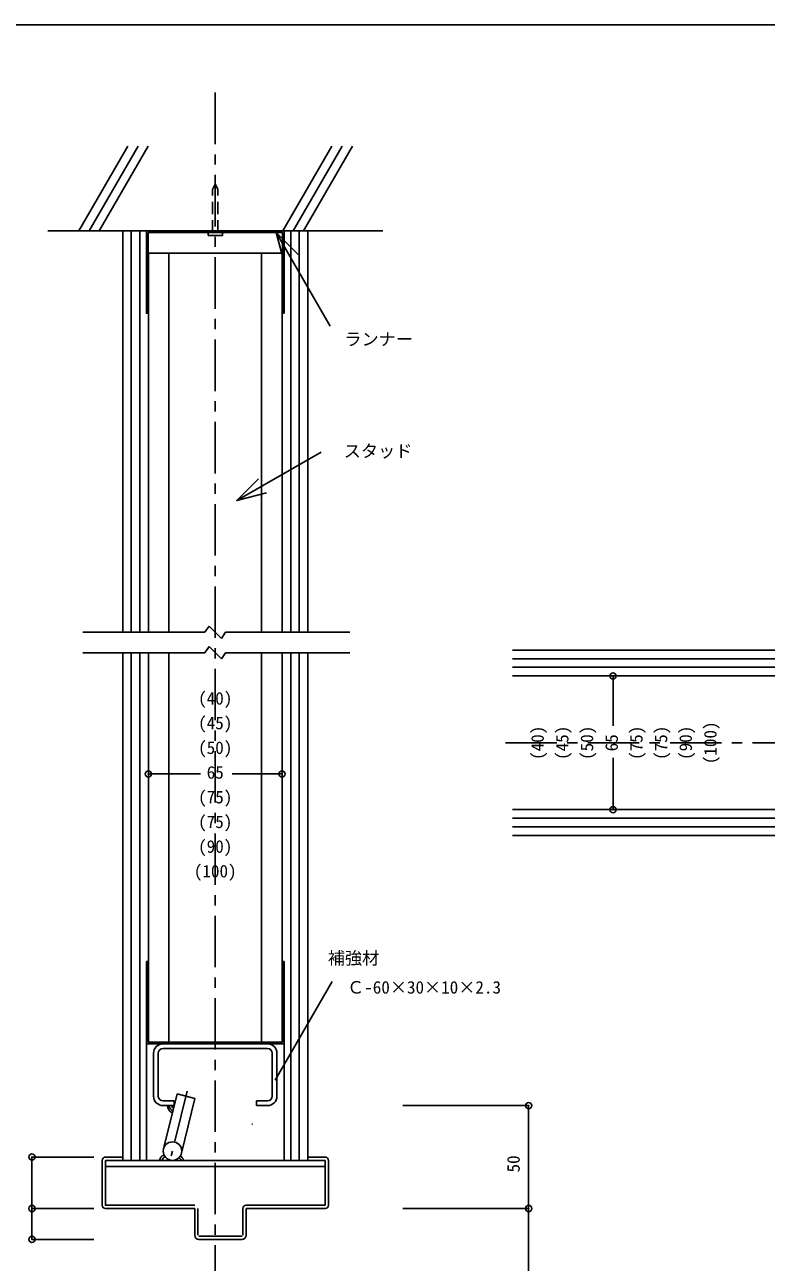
# Model space of a CAD drawing. Units: millimetres on the paper, enlarged 30 times, with parts at other scales. Extents: x -4126 to 4124, y -2920 to 2852.
# Drawn here: x -317 to 1846, y -756 to 2852 of the extents above; entities that cross this region are included whole.
import ezdxf
from ezdxf.enums import TextEntityAlignment as Align

# ---------------------------------------------------------------- set-up
doc = ezdxf.new("R2010")
doc.units = ezdxf.units.MM
doc.header["$LTSCALE"] = 30
doc.header["$PDMODE"] = 32
doc.header["$PDSIZE"] = 18
doc.linetypes.add('CHAIN1', pattern=[8, 5, -1, 1, -1])
doc.linetypes.add('DASHED1', pattern=[1.8, 1.2, -0.6])
for name, color, linetype in [('2-0_中心線', 4, 'CHAIN1'), ('2-1_中線', 7, 'Continuous'), ('2-2_太線１', 3, 'Continuous'), ('2-4_細線', 4, 'Continuous'), ('2-5_寸法', 4, 'Continuous'), ('2-6_文字', 3, 'Continuous'), ('F-3_太線２', 7, 'Continuous')]:
    doc.layers.add(name, color=color, linetype=linetype)
doc.styles.add('ＭＳ ゴシック', font='')
doc.styles.get('ＭＳ ゴシック').set_extended_font_data('MS Gothic')

msp = doc.modelspace()

# ---------------------------------------------------------------- linework, layer by layer
at = {"layer": '2-0_中心線'}
msp.add_line((157.41, -257.36), (110.95, -446.39), dxfattribs=at)
at = {"layer": '2-1_中線'}
msp.add_circle((114.44, -432.18), 27, dxfattribs=at)
at = {"layer": '2-2_太線１'}
for p, q in [((43.03, 120.42), (38.23, 120.42)), ((440.23, 120.42), (435.43, 120.42)), ((440.23, -119.58), (38.23, -119.58)), ((435.43, -114.78), (43.03, -114.78)), ((346.15, -353.58), (347.39, -353.58))]:
    msp.add_line(p, q, dxfattribs=at)
for centre, radius, start, end in [((124.48, -298.25), 24.74, 183.2824, 243.84308), ((124.07, -297.17), 19.51, 188.54528, 248.03504), ((131.97, -292.52), 21.68, 196.47153, 226.65616), ((95.59, -462.09), 19.3, 108.6697, 170.21278), ((102.24, -467.68), 20.95, 118.91432, 152.87603), ((128.3, -464.95), 13.31, 28.79805, 62.61659), ((126.38, -465.02), 21.27, 18.12679, 58.36606)]:
    msp.add_arc(centre, radius, start, end, dxfattribs=at)
at = {"layer": '2-4_細線'}
for p, q in [((414.2, -225.67), (580.26, 61.97)), ((127.7, -265.12), (88.22, -425.74)), ((-90.77, -589.98), (-90.77, -459.18)), ((-81.17, -449.58), (-30.77, -449.58)), ((559.63, -459.18), (-81.17, -459.18)), ((559.63, -449.58), (509.23, -449.58)), ((559.63, -459.18), (559.63, -589.98)), ((569.23, -589.98), (569.23, -459.18)), ((559.63, -477.18), (-81.17, -477.18)), ((188.83, -677.58), (188.83, -599.58)), ((319.63, -599.58), (319.63, -677.58)), ((329.23, -589.98), (559.63, -589.98)), ((317.23, -679.98), (191.23, -679.98))]:
    msp.add_line(p, q, dxfattribs=at)
for points in [[(127.7, -265.12), (179.87, -279.1), (140.66, -438.63)], [(-81.17, -459.18), (-81.17, -589.98), (179.23, -589.98)]]:
    msp.add_lwpolyline(points, dxfattribs=at)
for centre, start, end in [((-81.17, -459.18), 90, 180), ((559.63, -459.18), 0, 90), ((-81.17, -589.98), 180, 270), ((329.23, -599.58), 90, 180), ((559.63, -589.98), 270, 0)]:
    msp.add_arc(centre, 9.6, start, end, dxfattribs=at)
at = {"layer": '2-5_寸法'}
for p, q in [((391.63, -119.58), (86.83, -119.58)), ((391.63, -133.38), (86.83, -133.38)), ((59.23, -147.18), (59.23, -271.98)), ((73.03, -147.18), (73.03, -271.98)), ((405.43, -147.18), (405.43, -271.98)), ((419.23, -271.98), (419.23, -147.18)), ((86.83, -285.78), (119.23, -285.78)), ((119.23, -299.58), (119.23, -285.78)), ((391.63, -285.78), (359.23, -285.78)), ((359.23, -299.58), (359.23, -285.78)), ((86.83, -299.58), (119.23, -299.58)), ((391.63, -299.58), (359.23, -299.58)), ((1153.21, -299.58), (786.64, -299.58)), ((1153.21, -599.58), (1153.21, -299.58)), ((-295.53, -599.58), (-295.53, -449.58)), ((-295.53, -449.58), (-115.44, -449.58)), ((-295.53, -599.58), (-115.44, -599.58)), ((1153.21, -599.58), (786.64, -599.58))]:
    msp.add_line(p, q, dxfattribs=at)
for centre, radius, start, end in [((86.83, -147.18), 27.6, 90, 180), ((86.83, -147.18), 13.8, 90, 180), ((391.63, -147.18), 27.6, 0, 90), ((391.63, -147.18), 13.8, 0, 90), ((86.83, -271.98), 27.6, 180, 270), ((86.83, -271.98), 13.8, 180, 270), ((391.63, -271.98), 13.8, 270, 0), ((391.63, -271.98), 27.6, 270, 0)]:
    msp.add_arc(centre, radius, start, end, dxfattribs=at)
at = {"layer": '2-5_寸法', "color": 7}
for p in [(1153.21, -299.58), (-295.53, -449.58), (-295.53, -599.58), (1153.21, -599.58)]:
    msp.add_point(p, dxfattribs=at)
at = {"layer": '2-6_文字', "color": 4, "linetype": 'CHAIN1'}
for p, q in [((239.23, 2653.68), (239.23, -1985.85)), ((1085.78, 758.17), (3728.42, 758.17))]:
    msp.add_line(p, q, dxfattribs=at)
at = {"layer": '2-6_文字', "color": 4}
for p, q in [((-158.95, 2250.42), (-16.06, 2497.92)), ((-128.95, 2250.42), (13.94, 2497.92)), ((-98.95, 2250.42), (43.94, 2497.92)), ((436.56, 2250.42), (579.45, 2497.92)), ((466.56, 2250.42), (609.45, 2497.92)), ((496.56, 2250.42), (639.45, 2497.92)), ((-5.77, 2250.42), (-5.77, 1080.42)), ((19.23, 2250.42), (19.23, 1080.42)), ((417.13, 2245.62), (574.41, 1973.21)), ((417.13, 2245.62), (480.77, 2181.98)), ((417.13, 2245.62), (440.42, 2158.69)), ((459.23, 2250.42), (459.23, 1080.42)), ((484.23, 2250.42), (484.23, 1080.42)), ((302.07, 1464.02), (389.01, 1487.31)), ((221.23, 1098.42), (209.23, 1080.42)), ((221.23, 1098.42), (257.23, 1062.42)), ((-147.43, 1080.42), (209.23, 1080.42)), ((269.23, 1080.42), (257.23, 1062.42)), ((269.23, 1080.42), (631.94, 1080.42)), ((-147.43, 1020.42), (209.23, 1020.42)), ((-5.77, 1020.42), (-5.77, -459.18)), ((19.23, 1020.42), (19.23, -459.18)), ((221.23, 1038.42), (209.23, 1020.42)), ((221.23, 1038.42), (257.23, 1002.42)), ((269.23, 1020.42), (257.23, 1002.42)), ((269.23, 1020.42), (631.94, 1020.42)), ((459.23, 1020.42), (459.23, -459.18)), ((484.23, 1020.42), (484.23, -459.18)), ((1106.53, 1003.17), (3251.43, 1003.17)), ((1106.53, 978.17), (3251.43, 978.17)), ((1399.45, 953.17), (1399.45, 807.19)), ((1399.45, 714.76), (1399.45, 563.17)), ((195.82, 667.51), (44.23, 667.51)), ((434.23, 667.51), (288.25, 667.51)), ((1106.53, 538.17), (3251.43, 538.17)), ((1106.53, 513.17), (3251.43, 513.17)), ((-295.53, -599.58), (-115.44, -599.58)), ((-295.53, -599.58), (-295.53, -689.58)), ((-81.17, -599.58), (179.23, -599.58)), ((179.23, -677.58), (179.23, -599.58)), ((329.23, -677.58), (329.23, -599.58)), ((559.63, -599.58), (329.23, -599.58)), ((1153.21, -599.58), (786.64, -599.58)), ((1153.21, -1799.58), (1153.21, -599.58)), ((-295.53, -689.58), (-115.44, -689.58)), ((317.23, -689.58), (191.23, -689.58))]:
    msp.add_line(p, q, dxfattribs=at)
at = {"layer": '2-6_文字', "color": 7, "linetype": 'DASHED1'}
for p, q in [((239.23, 2386.92), (231.43, 2371.25)), ((239.23, 2386.92), (247.03, 2372.09)), ((231.43, 2245.62), (231.43, 2371.25)), ((247.03, 2245.62), (247.03, 2372.09))]:
    msp.add_line(p, q, dxfattribs=at)
at = {"layer": '2-6_文字', "color": 2}
msp.add_line((-249.44, 2250.42), (727.9, 2250.42), dxfattribs=at)
at = {"layer": '2-6_文字'}
for p, q in [((-30.77, 2250.42), (44.23, 2250.42)), ((-30.77, 2250.42), (-30.77, 1080.42)), ((38.23, 2250.42), (440.23, 2250.42)), ((43.03, 2245.62), (435.43, 2245.62)), ((43.03, 2245.62), (43.03, 2010.42)), ((434.23, 2250.42), (509.23, 2250.42)), ((440.23, 2250.42), (440.23, 2010.42)), ((509.23, 2250.42), (509.23, 1080.42)), ((44.23, 2010.42), (44.23, 1080.42)), ((434.23, 2010.42), (434.23, 1080.42)), ((-30.77, 1020.42), (-30.77, -459.18)), ((44.23, 1020.42), (44.23, -114.78)), ((434.23, 1020.42), (434.23, -114.78)), ((509.23, 1020.42), (509.23, -459.18)), ((1106.53, 1028.17), (3251.43, 1028.17)), ((1106.53, 953.17), (3251.43, 953.17)), ((1106.53, 563.17), (3251.43, 563.17)), ((1106.53, 488.17), (3251.43, 488.17)), ((38.23, -459.18), (38.23, 120.42)), ((43.03, -114.78), (43.03, 120.42)), ((435.43, -114.78), (435.43, 120.42)), ((440.23, -459.18), (440.23, 120.42))]:
    msp.add_line(p, q, dxfattribs=at)
at = {"layer": '2-6_文字', "color": 7}
for p, q in [((218.23, 2245.62), (260.23, 2245.62)), ((218.23, 2236.62), (218.23, 2245.62)), ((260.23, 2236.62), (260.23, 2245.62)), ((218.23, 2236.62), (260.23, 2236.62)), ((43.03, 2185.62), (435.43, 2185.62)), ((44.23, 2185.62), (44.23, 1080.42)), ((104.23, 2185.62), (104.23, 1080.42)), ((374.23, 2185.62), (374.23, 1080.42)), ((434.23, 2185.62), (434.23, 1080.42)), ((44.23, 1020.42), (44.23, -84.78)), ((104.23, 1020.42), (104.23, -114.78)), ((374.23, 1020.42), (374.23, -114.78)), ((434.23, 1020.42), (434.23, -84.78))]:
    msp.add_line(p, q, dxfattribs=at)
at = {"layer": '2-6_文字', "color": 5, "linetype": 'DASHED1'}
msp.add_line((239.23, 2245.86), (239.23, 2245.4), dxfattribs=at)
at = {"layer": '2-6_文字'}
for points in [[(38.23, 2250.42), (38.23, 2010.42), (43.03, 2010.42)], [(435.43, 2245.62), (435.43, 2010.42), (440.23, 2010.42)]]:
    msp.add_lwpolyline(points, dxfattribs=at)
at = {"layer": '2-6_文字', "color": 4}
msp.add_lwpolyline([(547.64, 1605.8), (302.07, 1464.02), (365.71, 1527.66)], dxfattribs=at)
for centre, start, end in [((191.23, -677.58), 180, 270), ((317.23, -677.58), 270, 0)]:
    msp.add_arc(centre, 12, start, end, dxfattribs=at)
at = {"layer": '2-6_文字'}
for p in [(1399.45, 953.17), (44.23, 667.51), (434.23, 667.51), (1399.45, 563.17), (-295.53, -599.58), (1153.21, -599.58), (-295.53, -689.58)]:
    msp.add_point(p, dxfattribs=at)
at = {"layer": 'F-3_太線２', "color": 3}
msp.add_line((-4126, 2851.5), (4124, 2851.5), dxfattribs=at)

# ---------------------------------------------------------------- texts
at = {"layer": '2-5_寸法', "style": 'ＭＳ ゴシック'}
msp.add_text('50', height=36.66, rotation=90, dxfattribs=at).set_placement((1138.21, -494.58), align=Align.BOTTOM_LEFT)
at = {"layer": '2-6_文字', "color": 4, "style": 'ＭＳ ゴシック'}
for s, p in [('ランナー', (615.87, 1905.53)), ('スタッド', (614.12, 1579.34)), ('(40)', (189.23, 858.51)), ('(45)', (189.23, 786.51)), ('(50)', (189.23, 714.51)), ('65', (214.23, 642.51)), ('(75)', (189.23, 570.51)), ('(75)', (189.23, 498.51)), ('(90)', (189.23, 426.51)), ('(100)', (176.73, 354.51)), ('補強材', (567.41, 101.03)), ('Ｃ-60×30×10×2.3', (623.66, 15.88))]:
    msp.add_text(s, height=36.66, dxfattribs=at).set_placement(p, align=Align.BOTTOM_LEFT)
for s, p in [('(40)', (1208.45, 708.17)), ('(45)', (1280.45, 708.17)), ('(50)', (1352.45, 708.17)), ('(75)', (1496.45, 708.17)), ('(75)', (1568.45, 708.17)), ('(90)', (1640.45, 708.17)), ('(100)', (1712.45, 695.67)), ('65', (1424.45, 733.17))]:
    msp.add_text(s, height=36.66, rotation=90, dxfattribs=at).set_placement(p, align=Align.BOTTOM_LEFT)

doc.saveas('drawing.dxf')
